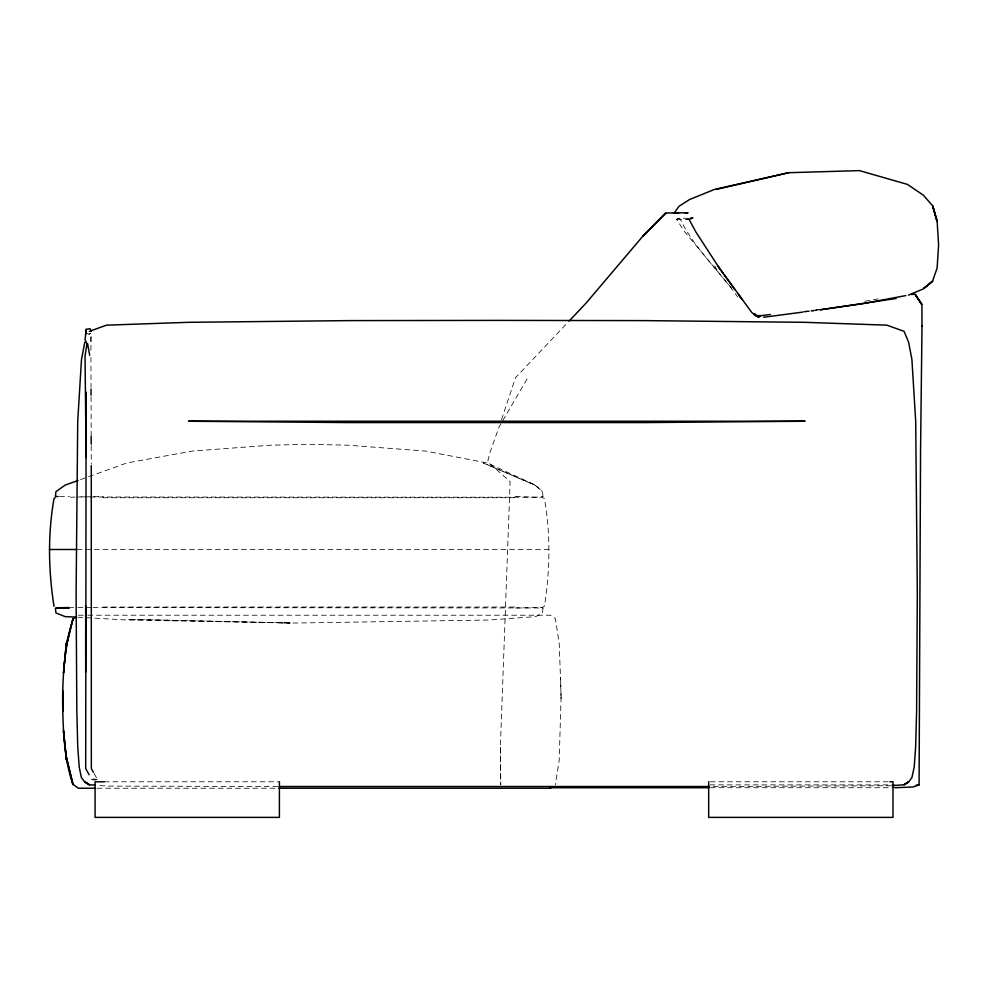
<?xml version="1.0" encoding="UTF-8"?>
<svg xmlns="http://www.w3.org/2000/svg" width="988" height="988" viewBox="0 0 988 988"><rect width="100%" height="100%" fill="white"/><g stroke="black" fill="none" stroke-linecap="round" stroke-linejoin="round"><path stroke-width="0.74" stroke-dasharray="4.94 3.71" d="M561.098 697.083L559.196 760.044L555.355 784.867M90.032 497.013L535.916 497.223L542.054 497.285L544.388 498.619C550.761 534.199 550.032 570.718 544.388 606.336L541.967 607.534L515.427 607.966M90.871 350.16L91.229 334.747M542.955 608.126L541.819 607.422M542.165 496.803L542.992 496.569L542.474 491.691L535.434 485.108L487.22 462.977L425.544 451.071L347.702 445.18L309.293 444.316L270.885 445.18L192.413 451.047L126.859 462.977L79.522 479.958M501.484 419.665L515.514 377.688L568.014 322.212M527.024 379.046L499.064 426.915L489.949 452.59L487.652 461.779L510.104 481.613L500.447 744.989L500.731 784.892L500.447 744.927M94.07 773.468L97.503 779.557L96.824 780.014L91.909 779.804L89.834 776.037M731.54 288.175L684.363 231.414L676.582 219.299L678.101 218.385L687.932 218.249M86.413 333.079L88.982 334.24L90.698 333.252L90.797 341.539M88.982 334.24L90.698 333.302M676.582 219.299L686.956 219.398L689.303 218.274M864.846 301.266L879.752 298.623M803.899 312.171L809.987 311.208M809.975 311.035L803.948 311.936M803.405 311.479L809.481 310.64M815.569 309.8L818.62 309.38M815.779 310.281L820.139 309.726M811.506 311.022L819.077 310.071M891.151 785.744L710.878 786.522M70.444 497.285L75.014 497.088M76.545 497.026L103.16 496.569M91.538 607.558L75.063 607.595M93.033 607.546L542.992 607.966L542.474 612.893L535.792 616.611L489.035 620.019L296.462 623.02L127.897 619.315L290.052 623.02L281.654 622.971M534.903 485.108L483.206 462.977L534.903 485.108L542.474 491.691M59.515 496.556L69.506 496.544M102.937 497.73L515.687 497.73M77.064 549.489L549.044 549.489M102.95 607.027L515.674 607.027M78.324 615.215L83.474 615.215M87.846 615.215L550.477 615.215L555.355 618.574L559.196 643.386L560.542 679.164M104.296 781.792L279.406 781.792M710.211 781.792L892.991 781.792M709.94 784.892L894.881 784.892M277.838 786.522L106.556 786.09L96.552 785.299M710.273 787.72L894.869 787.72M97.096 788.226L277.418 788.226M70.531 607.534L73.557 607.571M290.052 623.02L127.366 620.019L78.213 617.228M81.115 496.828L88.55 496.989M515.427 496.569L535.916 497.223L542.968 496.396M686.956 219.398L689.142 219.534M678.101 218.385L680.065 218.793C693.786 247.704 719.153 270.638 737.604 296.857M97.503 779.557L93.181 778.952L91.909 779.804M714.806 265.846L717.757 271.91M90.933 357.347L91.02 387.543M91.057 396.707L91.18 436.535M91.205 445.724L91.267 464.101M561.098 698.627L560.542 677.262L561.098 698.627"/><path stroke-width="1.48" d="M894.869 787.72L913.023 787.004L919.087 784.892L920.557 450.701L922.002 326.114M54.019 606.336C48.424 570.706 47.696 534.199 54.019 498.619L55.217 497.73M91.378 331.252L90.007 328.658L86.178 329.375L85.054 339.835L86.981 343.787L85.042 355.902L86.117 457.605L86.117 392.075L85.697 768.516L89.142 774.79M84.783 342.317L81.498 359.471L77.719 421.234L76.101 594.06L76.829 711.545L77.731 746.52L79.213 767.133L81.362 777.519L84.783 782.064L89.315 784.744L95.12 785.188M85.623 330.733L86.178 329.375L85.623 334.784M674.211 212.951L679.015 206.307L689.513 199.564L714.423 189.437L788.646 172.702L859.449 170.615L907.453 184.398L923.422 195.241L932.684 205.887L937.118 220.892L938.6 244.789L937.118 268.069L932.561 281.086L923.644 288.471L932.684 281.172L923.669 288.731L908.478 295.153M685.166 212.963L688.068 212.753L665.579 213.025L642.99 236.021L585.859 303.353L569.063 321.1M642.99 236.021L665.813 213.297M76.2 616.784L73.013 619.13C64.788 645.868 62.676 673.878 62.615 701.715C63.059 729.638 63.85 758.018 73.001 784.682L66.381 757.376L63.491 730.577L66.332 759.883L66.381 757.376L73.013 784.311L78.324 788.226L95.552 788.226M89.315 331.363L106.531 325.163L188.449 322.323L349.036 320.606L496.705 320.396L644.374 320.606L804.887 322.323L886.891 325.163L904.106 331.363L908.627 342.317L911.912 359.471L915.691 421.234L917.321 594.06L916.592 711.545L915.678 746.52L914.196 767.133L911.912 777.581L908.627 782.064L904.106 784.744L908.244 782.064L904.008 784.744L892.584 785.633M78.089 480.477L65.171 485.108L55.921 491.691L55.427 496.396L58.094 496.556M716.288 189.437L788.646 172.702M759.784 316.666L756.512 315.592L760.513 315.715L756.512 315.592L754.746 313.604M554.552 786.88L550.304 787.72L708.742 787.72M905.798 295.585L862.993 303.649L820.361 309.689M820.139 309.862L896.141 298.487M802.614 312.134L763.588 317.272M811.42 310.85L814.322 310.467M760.315 315.752L770.381 314.468M916.049 785.25L919.087 784.892M690.513 218.15L692.909 217.928L689.142 219.534L695.824 231.921L719.017 267.6L751.843 312.566L757.277 316.703M911.504 294.473L915.283 294.177L921.903 304.477L915.283 294.782L921.903 304.823L922.002 326.46M69.135 607.558L56.501 607.768M69.531 607.953L55.427 608.126L55.921 612.893L65.122 616.611L76.669 617.13M49.4 549.489L75.545 549.489M104.296 781.792L95.083 781.792L95.083 817.385L279.406 817.385L279.406 781.792M889.916 781.792L892.991 781.792L892.991 817.385L708.68 817.385L708.68 781.792M279.382 786.522L709.347 786.522M278.949 788.226L550.477 788.226M673.47 212.679L678.571 212.951M754.202 314.752L758.796 317.358M740.296 297.018L739.506 295.918M719.017 267.6L718.041 266.291L723.265 273.577M724.142 274.788L734.825 289.484M738.382 294.375L741.741 299.006M93.391 772.258L91.341 768.602L91.267 465.632M87.623 343.663L89.698 355.334M86.981 343.787L87.092 346.751M91.032 389.05L91.044 395.175M91.18 436.535L91.205 444.192M85.672 605.619L85.672 672.112M66.332 643.559L63.491 672.865L66.332 643.559L73.001 618.747L66.381 646.053L66.332 643.559M932.684 205.887L936.896 220.83L932.684 205.887M804.862 421.234L644.374 422.58L349.036 422.58L188.436 421.234L804.862 421.234M89.402 784.744L85.178 782.064L89.315 784.744M62.8 693.848L62.775 690.921L62.824 711.459L62.8 693.848"/></g></svg>
